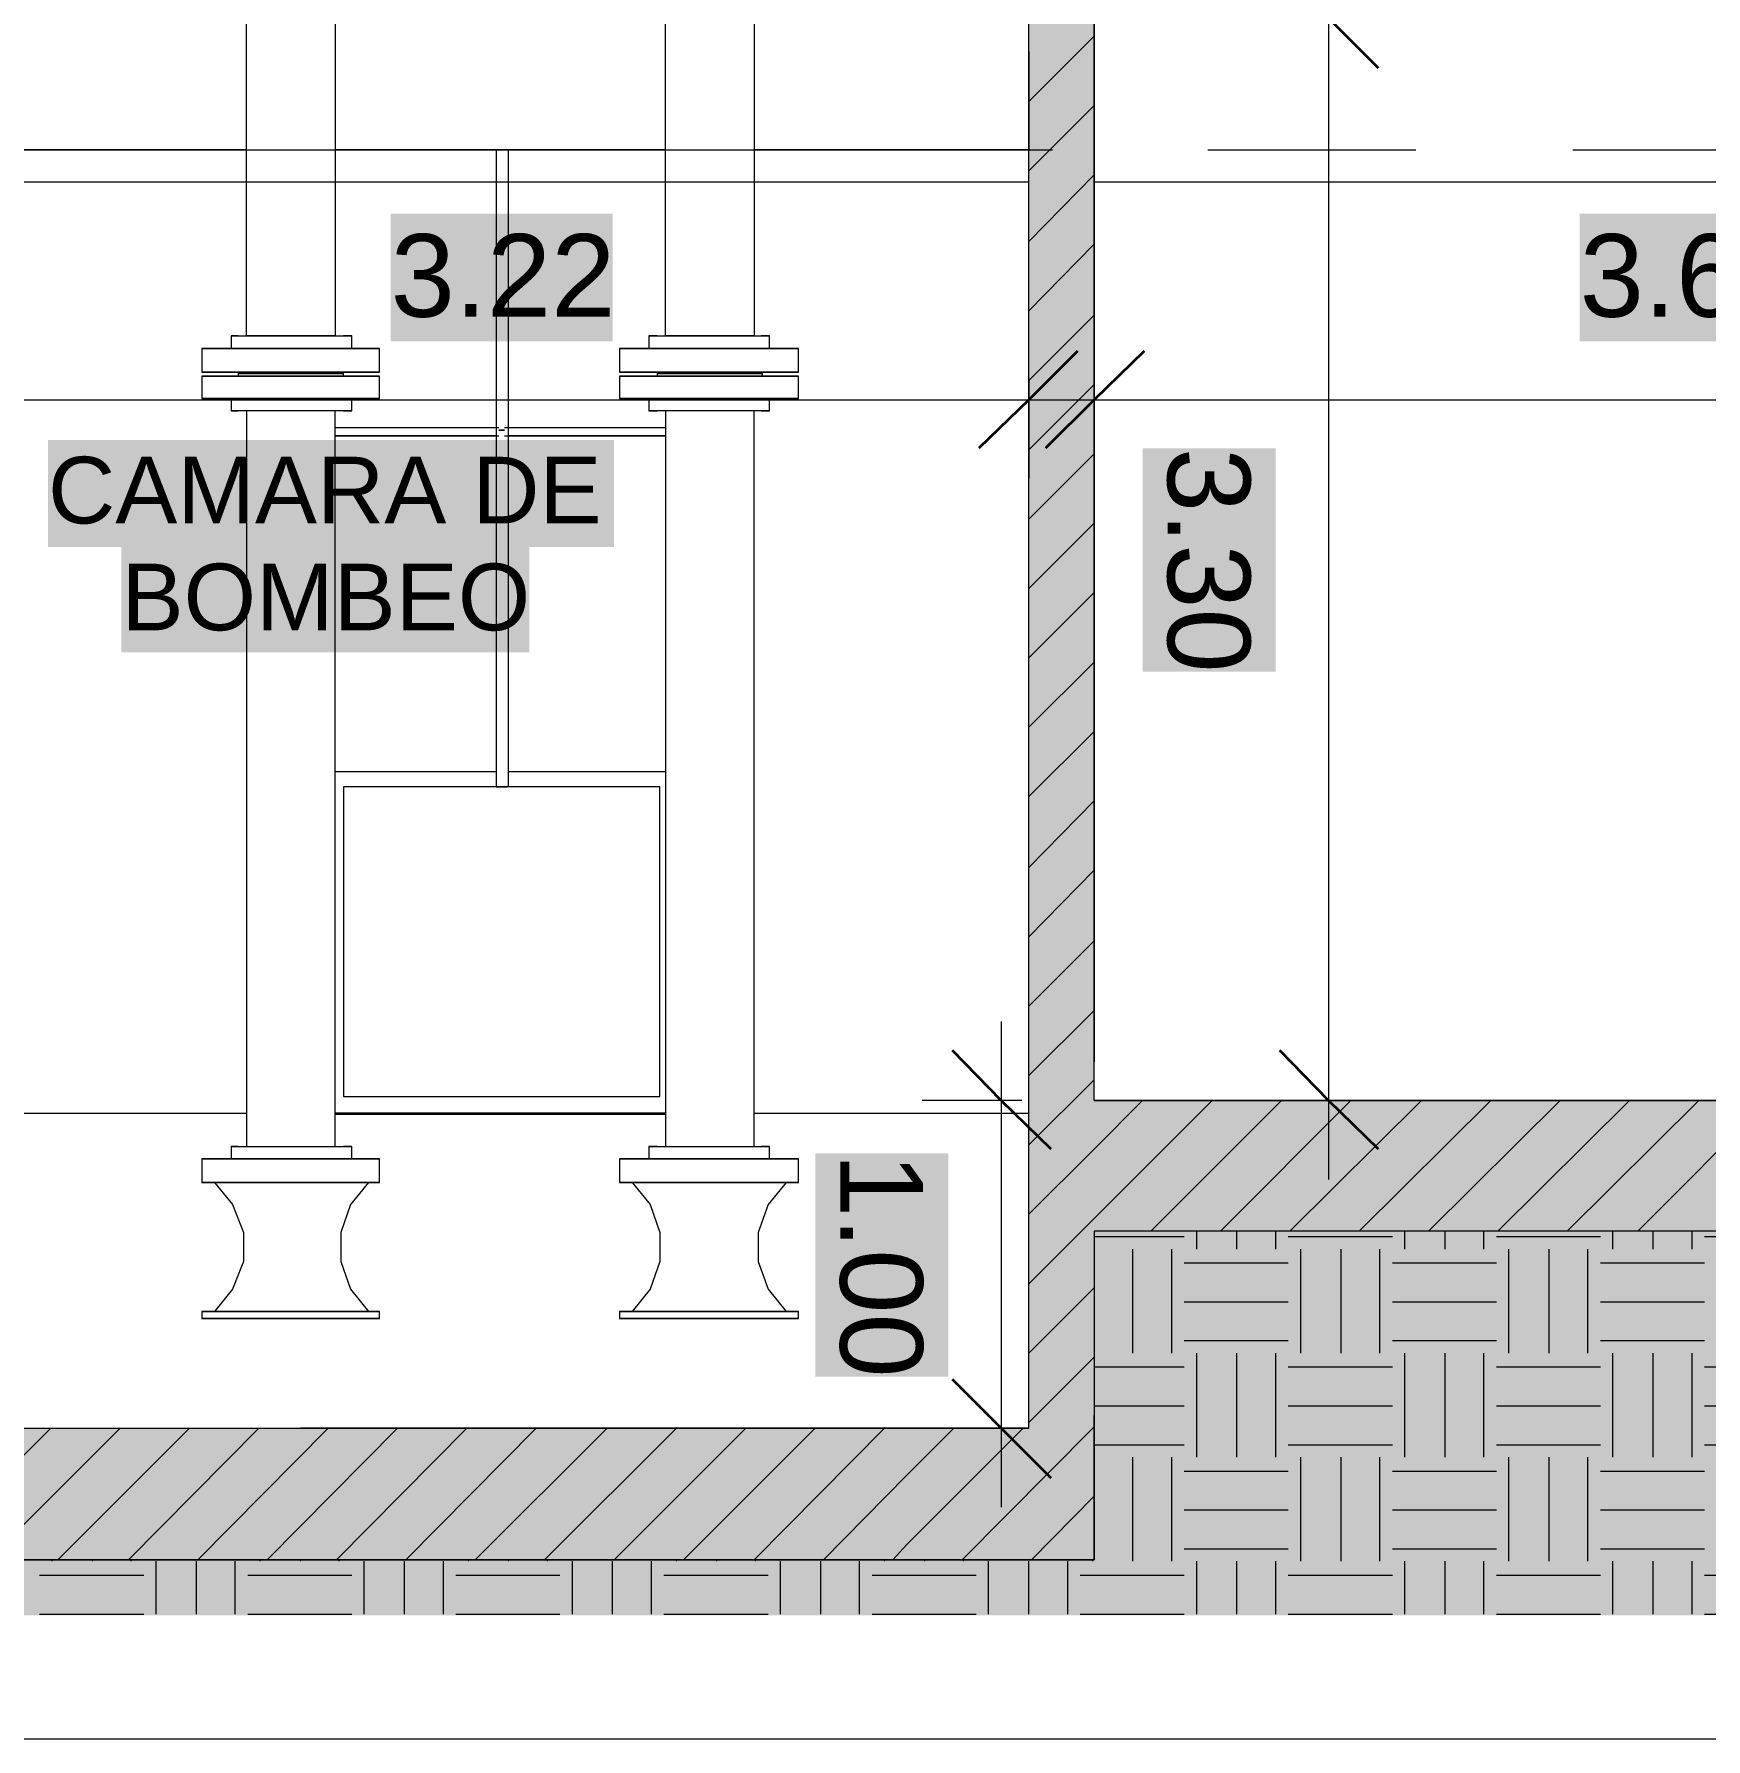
# Model space of a CAD drawing. Extents: x -187 to 52, y -9 to 65.
# Drawn here: x -137.73 to -132.64, y 45.14 to 50.34 of the extents above; entities that cross this region are included whole.
import ezdxf

# ---------------------------------------------------------------- set-up
doc = ezdxf.new("R2010")
doc.units = 0
doc.header["$MEASUREMENT"] = 0
doc.layers.add('PDF4_Geometría', color=7, linetype='Continuous')
doc.layers.add('PDF4_Texto', color=7, linetype='Continuous')
doc.layers.add('PDF4_Rellenos sólidos', color=7, linetype='Continuous', true_color=0xffffff)
doc.styles.add('PDF Arial', font='arial.ttf')

msp = doc.modelspace()

# ---------------------------------------------------------------- hatches: boundary and pattern name
at = {"layer": 'PDF4_Rellenos sólidos', "transparency": 33554559}
h = msp.add_hatch(color=256, dxfattribs=at)
h.paths.add_polyline_path([(-134.5037, 50.3881), (-134.7025, 50.3881), (-134.7025, 50.2866), (-134.5037, 50.2866)])
h.paths.add_polyline_path([(-134.6855, 58.6306), (-134.7025, 58.6264), (-134.7025, 57.4295), (-134.5375, 57.4295), (-134.5375, 58.6729), (-134.5502, 58.6729), (-134.5756, 58.6644), (-134.5925, 58.6602), (-134.6306, 58.6475), (-134.6475, 58.6433)])
h.paths.add_polyline_path([(-134.7025, 50.6884), (-134.5037, 50.6884), (-134.5037, 57.2308), (-134.7025, 57.2308)])
for points in [[(-134.7025, 50.2866), (-134.7025, 46.0914), (-134.5037, 46.0914), (-134.5037, 50.2866)], [(-136.6478, 49.7918), (-136.6478, 49.4027), (-135.9712, 49.4027), (-135.9712, 49.7918)], [(-133.0235, 49.7918), (-133.0235, 49.4027), (-132.3469, 49.4027), (-132.3469, 49.7918)], [(-137.6924, 49.1025), (-137.6924, 48.7768), (-135.967, 48.7768), (-135.967, 49.1025)], [(-134.3557, 49.0771), (-134.3557, 48.3962), (-133.9497, 48.3962), (-133.9497, 49.0771)], [(-137.4683, 48.7768), (-137.4683, 48.4554), (-136.2249, 48.4554), (-136.2249, 48.7768)], [(-134.5037, 47.0894), (-134.5037, 46.6919), (-117.1433, 46.6919), (-117.1433, 47.0894)], [(-135.3537, 46.9287), (-135.3537, 46.2479), (-134.9477, 46.2479), (-134.9477, 46.9287)], [(-134.5037, 46.6919), (-134.5037, 45.5204), (-117.1433, 45.5204), (-117.1433, 46.6919)], [(-138.2211, 46.0914), (-138.2211, 45.6896), (-135.0746, 45.6896), (-135.0746, 46.0914)], [(-135.0746, 46.0914), (-135.0746, 45.6896), (-134.5037, 45.6896), (-134.5037, 46.0914)], [(-138.1196, 45.6896), (-138.1196, 45.5204), (-135.0746, 45.5204), (-135.0746, 45.6896)], [(-135.0746, 45.6896), (-135.0746, 45.5204), (-134.5037, 45.5204), (-134.5037, 45.6896)]]:
    msp.add_hatch(color=256, dxfattribs=at).paths.add_polyline_path(points)

# ---------------------------------------------------------------- linework, layer by layer
at = {"layer": 'PDF4_Geometría', "lineweight": 9}
for points in [[(-136.817, 51.1578), (-136.817, 49.4197), (-137.0877, 49.4197), (-137.0877, 51.1578)], [(-135.5398, 51.1578), (-135.5398, 49.4197), (-135.8105, 49.4197), (-135.8105, 51.1578)], [(-133.789, 50.6249), (-133.789, 46.8484)], [(-134.5037, 50.3881), (-134.5037, 47.2079)], [(-134.7025, 50.1344), (-134.5502, 50.2866), (-134.5037, 50.3331)], [(-134.7025, 50.2866), (-134.7025, 49.9864), (-135.5398, 49.9864), (-134.7025, 49.9864)], [(-137.9208, 50.0879), (-137.9208, 49.9864), (-137.0877, 49.9864), (-137.9208, 49.9864)], [(-134.7025, 49.9229), (-134.5037, 50.1217)], [(-137.3245, 49.9864), (-136.6944, 49.9864)], [(-136.3264, 49.9864), (-136.3264, 49.1321), (-136.3264, 48.0452), (-136.3222, 48.0452), (-136.318, 48.0452), (-136.3137, 48.0452), (-136.3095, 48.0452), (-136.3053, 48.0452), (-136.301, 48.0452), (-136.2968, 48.0452), (-136.2926, 48.0452)], [(-136.2884, 48.0452), (-136.2884, 49.1321), (-136.2884, 49.9864)], [(-136.2165, 49.9864), (-134.6306, 49.9864)], [(-134.1569, 49.9864), (-133.5225, 49.9864)], [(-133.0447, 49.9864), (-131.4588, 49.9864)], [(-134.7025, 49.7072), (-134.5037, 49.9102)], [(-134.7025, 49.4958), (-134.5037, 49.6988)], [(-134.7025, 49.2843), (-134.5037, 49.4831)], [(-137.1342, 49.4197), (-137.1342, 49.3816)], [(-137.113, 49.4197), (-137.1299, 49.4197), (-137.1342, 49.4197), (-137.1299, 49.4197), (-137.113, 49.4197), (-137.0834, 49.4197), (-137.0454, 49.4197), (-136.9988, 49.4197), (-136.9523, 49.4197), (-136.9058, 49.4197), (-136.8593, 49.4197), (-136.8212, 49.4197), (-136.7916, 49.4197), (-136.7747, 49.4197), (-136.7662, 49.4197), (-136.7747, 49.4197), (-136.7916, 49.4197)], [(-136.7662, 49.3816), (-136.7747, 49.3816), (-136.7916, 49.3816), (-136.8212, 49.3816), (-136.8593, 49.3816), (-136.9058, 49.3816), (-136.9523, 49.3816), (-136.8931, 49.3816), (-136.8424, 49.3816), (-136.7916, 49.3816), (-136.7493, 49.3816), (-136.7155, 49.3816), (-136.6944, 49.3816), (-136.6817, 49.3816), (-136.6944, 49.3816), (-136.7155, 49.3816), (-136.7493, 49.3816), (-136.7662, 49.3816), (-136.7662, 49.4197)], [(-135.8612, 49.4197), (-135.8612, 49.3816)], [(-135.8358, 49.4197), (-135.8528, 49.4197), (-135.8612, 49.4197), (-135.8528, 49.4197), (-135.8358, 49.4197), (-135.8062, 49.4197), (-135.7682, 49.4197), (-135.7217, 49.4197), (-135.6751, 49.4197), (-135.6286, 49.4197), (-135.5821, 49.4197), (-135.544, 49.4197), (-135.5187, 49.4197), (-135.4975, 49.4197), (-135.4933, 49.4197), (-135.4975, 49.4197), (-135.5187, 49.4197)], [(-135.4933, 49.3816), (-135.4975, 49.3816), (-135.5187, 49.3816), (-135.544, 49.3816), (-135.5821, 49.3816), (-135.6286, 49.3816), (-135.6751, 49.3816), (-135.6202, 49.3816), (-135.5652, 49.3816), (-135.5144, 49.3816), (-135.4721, 49.3816), (-135.4383, 49.3816), (-135.4172, 49.3816), (-135.4045, 49.3816), (-135.4172, 49.3816), (-135.4383, 49.3816), (-135.4721, 49.3816), (-135.4933, 49.3816), (-135.4933, 49.4197)], [(-137.223, 49.3816), (-137.223, 49.3097)], [(-136.6817, 49.3097), (-136.6817, 49.3816)], [(-135.95, 49.3816), (-135.95, 49.3097)], [(-135.4045, 49.3097), (-135.4045, 49.3816)], [(-136.7916, 49.3097), (-136.7959, 49.3097), (-136.8128, 49.3097), (-136.8381, 49.3097), (-136.872, 49.3097), (-136.91, 49.3097), (-136.9523, 49.3097), (-137.0073, 49.3097), (-137.0623, 49.3097), (-137.113, 49.3097), (-137.1553, 49.3097), (-137.1892, 49.3097), (-137.2103, 49.3097), (-137.223, 49.3097), (-137.2103, 49.3097), (-137.1892, 49.3097), (-137.1553, 49.3097), (-137.113, 49.3097)], [(-136.7916, 49.297), (-136.7916, 49.3055), (-136.7959, 49.3055), (-136.8128, 49.3055), (-136.8381, 49.3055), (-136.872, 49.3055), (-136.91, 49.3055), (-136.9523, 49.3055), (-136.9946, 49.3055), (-137.0327, 49.3055), (-137.0665, 49.3055), (-137.0919, 49.3055), (-137.1088, 49.3055), (-137.113, 49.3055), (-137.113, 49.297), (-137.1088, 49.297), (-137.0919, 49.297), (-137.0665, 49.297), (-137.0327, 49.297), (-136.9946, 49.297), (-136.9523, 49.297), (-136.91, 49.297), (-136.872, 49.297), (-136.8381, 49.297), (-136.8128, 49.297), (-136.7959, 49.297), (-136.7916, 49.297), (-136.7493, 49.297), (-136.7155, 49.297), (-136.6944, 49.297), (-136.6817, 49.297), (-136.6944, 49.297), (-136.7155, 49.297), (-136.7493, 49.297), (-136.7916, 49.297), (-136.8424, 49.297), (-136.8931, 49.297), (-136.9523, 49.297), (-137.0073, 49.297), (-137.0623, 49.297), (-137.113, 49.297), (-137.1553, 49.297), (-137.1892, 49.297), (-137.2103, 49.297), (-137.223, 49.297), (-137.2103, 49.297), (-137.1892, 49.297), (-137.1553, 49.297), (-137.113, 49.297)], [(-135.5144, 49.3097), (-135.5187, 49.3097), (-135.5356, 49.3097), (-135.561, 49.3097), (-135.5948, 49.3097), (-135.6329, 49.3097), (-135.6751, 49.3097), (-135.7344, 49.3097), (-135.7851, 49.3097), (-135.8358, 49.3097), (-135.8781, 49.3097), (-135.912, 49.3097), (-135.9331, 49.3097), (-135.9458, 49.3097), (-135.95, 49.3097), (-135.9458, 49.3097), (-135.9331, 49.3097), (-135.912, 49.3097), (-135.8781, 49.3097), (-135.8358, 49.3097)], [(-135.5144, 49.297), (-135.5144, 49.3055), (-135.5187, 49.3055), (-135.5356, 49.3055), (-135.561, 49.3055), (-135.5948, 49.3055), (-135.6329, 49.3055), (-135.6751, 49.3055), (-135.7174, 49.3055), (-135.7555, 49.3055), (-135.7893, 49.3055), (-135.8147, 49.3055), (-135.8316, 49.3055), (-135.8358, 49.3055), (-135.8358, 49.297), (-135.8316, 49.297), (-135.8147, 49.297), (-135.7893, 49.297), (-135.7555, 49.297), (-135.7174, 49.297), (-135.6751, 49.297), (-135.6329, 49.297), (-135.5948, 49.297), (-135.561, 49.297), (-135.5356, 49.297), (-135.5187, 49.297), (-135.5144, 49.297), (-135.4721, 49.297), (-135.4383, 49.297), (-135.4172, 49.297), (-135.4045, 49.297), (-135.4172, 49.297), (-135.4383, 49.297), (-135.4721, 49.297), (-135.5144, 49.297), (-135.5652, 49.297), (-135.6202, 49.297), (-135.6751, 49.297), (-135.7344, 49.297), (-135.7851, 49.297), (-135.8358, 49.297), (-135.8781, 49.297), (-135.912, 49.297), (-135.9331, 49.297), (-135.9458, 49.297), (-135.95, 49.297), (-135.9458, 49.297), (-135.9331, 49.297), (-135.912, 49.297), (-135.8781, 49.297), (-135.8358, 49.297)], [(-137.223, 49.297), (-137.223, 49.2294)], [(-136.6817, 49.2294), (-136.6817, 49.297)], [(-135.95, 49.297), (-135.95, 49.2294)], [(-135.4045, 49.2294), (-135.4045, 49.297)], [(-134.7025, 49.2886), (-134.7025, 49.2251), (-134.7025, 48.9841)], [(-134.7025, 49.0729), (-134.5037, 49.2716)], [(-134.5037, 49.2886), (-134.5037, 49.2251), (-134.5037, 48.9841)], [(-138.1576, 49.2251), (-134.4614, 49.2251)], [(-137.1342, 49.2294), (-137.1299, 49.2294), (-137.113, 49.2294), (-137.0834, 49.2294), (-137.0454, 49.2294), (-136.9988, 49.2294), (-136.9523, 49.2294), (-137.0073, 49.2294), (-137.0623, 49.2294), (-137.113, 49.2294), (-137.1553, 49.2294), (-137.1892, 49.2294), (-137.2103, 49.2294), (-137.223, 49.2294), (-137.2103, 49.2294), (-137.1892, 49.2294), (-137.1553, 49.2294), (-137.1342, 49.2294), (-137.1342, 49.1913)], [(-136.7662, 49.1913), (-136.7662, 49.2294)], [(-135.8612, 49.2294), (-135.8528, 49.2294), (-135.8358, 49.2294), (-135.8062, 49.2294), (-135.7682, 49.2294), (-135.7217, 49.2294), (-135.6751, 49.2294), (-135.7344, 49.2294), (-135.7851, 49.2294), (-135.8358, 49.2294), (-135.8781, 49.2294), (-135.912, 49.2294), (-135.9331, 49.2294), (-135.9458, 49.2294), (-135.95, 49.2294), (-135.9458, 49.2294), (-135.9331, 49.2294), (-135.912, 49.2294), (-135.8781, 49.2294), (-135.8612, 49.2294), (-135.8612, 49.1913)], [(-135.4933, 49.1913), (-135.4933, 49.2294)], [(-134.7447, 49.2251), (-130.6256, 49.2251)], [(-136.7916, 49.1913), (-136.7747, 49.1913), (-136.7662, 49.1913), (-136.7747, 49.1913), (-136.7916, 49.1913), (-136.8212, 49.1913), (-136.8593, 49.1913), (-136.9058, 49.1913), (-136.9523, 49.1913), (-136.9988, 49.1913), (-137.0454, 49.1913), (-137.0834, 49.1913), (-137.113, 49.1913), (-137.1299, 49.1913), (-137.1342, 49.1913), (-137.1299, 49.1913), (-137.113, 49.1913)], [(-135.5187, 49.1913), (-135.4975, 49.1913), (-135.4933, 49.1913), (-135.4975, 49.1913), (-135.5187, 49.1913), (-135.544, 49.1913), (-135.5821, 49.1913), (-135.6286, 49.1913), (-135.6751, 49.1913), (-135.7217, 49.1913), (-135.7682, 49.1913), (-135.8062, 49.1913), (-135.8358, 49.1913), (-135.8528, 49.1913), (-135.8612, 49.1913), (-135.8528, 49.1913), (-135.8358, 49.1913)], [(-136.817, 49.1405), (-136.318, 49.1405)], [(-136.3264, 49.1152), (-136.817, 49.1152), (-136.318, 49.1152)], [(-136.301, 49.1405), (-135.8105, 49.1405)], [(-136.301, 49.1152), (-135.8105, 49.1152), (-136.2884, 49.1152)], [(-134.7025, 48.8614), (-134.5037, 49.0602)], [(-134.7025, 48.65), (-134.5037, 48.8487)], [(-134.7025, 48.4385), (-134.5037, 48.6373)], [(-134.7025, 48.2271), (-134.5037, 48.4258)], [(-134.7025, 48.0156), (-134.5037, 48.2144)], [(-136.3264, 48.0917), (-136.817, 48.0917)], [(-135.8105, 48.0917), (-136.2884, 48.0917)], [(-134.7025, 47.7999), (-134.5037, 48.0029)], [(-134.7025, 47.5885), (-134.5037, 47.7915)], [(-134.7025, 47.377), (-134.5037, 47.5758)], [(-134.787, 47.3305), (-134.787, 45.8503)], [(-134.7025, 47.1656), (-134.5037, 47.3643)], [(-134.7025, 46.9541), (-134.5037, 47.1529)], [(-134.7236, 47.0894), (-134.787, 47.0894), (-135.0281, 47.0894)], [(-134.7025, 46.7427), (-134.5037, 46.9414), (-134.3557, 47.0894)], [(-134.7025, 46.5312), (-134.5037, 46.73), (-134.1442, 47.0894)], [(-134.5037, 47.0894), (-130.8667, 47.0894)], [(-134.3303, 46.6919), (-133.9328, 47.0894)], [(-134.1188, 46.6919), (-133.7213, 47.0894)], [(-133.7255, 47.0894), (-133.789, 47.0894), (-134.0258, 47.0894)], [(-133.9074, 46.6919), (-133.5056, 47.0894)], [(-133.6959, 46.6919), (-133.2942, 47.0894)], [(-133.4845, 46.6919), (-133.0827, 47.0894)], [(-133.273, 46.6919), (-132.8713, 47.0894)], [(-133.0616, 46.6919), (-132.6598, 47.0894)], [(-132.8459, 46.6919), (-132.4484, 47.0894)], [(-137.9208, 47.0514), (-137.0877, 47.0514)], [(-135.8105, 47.0471), (-136.817, 47.0471)], [(-135.5398, 47.0514), (-134.7025, 47.0514)], [(-137.1342, 46.9499), (-137.1342, 46.9118)], [(-137.113, 46.9499), (-137.1299, 46.9499), (-137.1342, 46.9499), (-137.1299, 46.9499), (-137.113, 46.9499), (-137.0834, 46.9499), (-137.0454, 46.9499), (-136.9988, 46.9499), (-136.9523, 46.9499), (-136.9058, 46.9499), (-136.8593, 46.9499), (-136.8212, 46.9499), (-136.7916, 46.9499), (-136.7747, 46.9499), (-136.7662, 46.9499), (-136.7747, 46.9499), (-136.7916, 46.9499)], [(-136.7662, 46.9118), (-136.7747, 46.9118), (-136.7916, 46.9118), (-136.8212, 46.9118), (-136.8593, 46.9118), (-136.9058, 46.9118), (-136.9523, 46.9118), (-136.8931, 46.9118), (-136.8424, 46.9118), (-136.7916, 46.9118), (-136.7493, 46.9118), (-136.7155, 46.9118), (-136.6944, 46.9118), (-136.6817, 46.9118), (-136.6944, 46.9118), (-136.7155, 46.9118), (-136.7493, 46.9118), (-136.7662, 46.9118), (-136.7662, 46.9499)], [(-135.8612, 46.9499), (-135.8612, 46.9118)], [(-135.8358, 46.9499), (-135.8528, 46.9499), (-135.8612, 46.9499), (-135.8528, 46.9499), (-135.8358, 46.9499), (-135.8062, 46.9499), (-135.7682, 46.9499), (-135.7217, 46.9499), (-135.6751, 46.9499), (-135.6286, 46.9499), (-135.5821, 46.9499), (-135.544, 46.9499), (-135.5187, 46.9499), (-135.4975, 46.9499), (-135.4933, 46.9499), (-135.4975, 46.9499), (-135.5187, 46.9499)], [(-135.4933, 46.9118), (-135.4975, 46.9118), (-135.5187, 46.9118), (-135.544, 46.9118), (-135.5821, 46.9118), (-135.6286, 46.9118), (-135.6751, 46.9118), (-135.6202, 46.9118), (-135.5652, 46.9118), (-135.5144, 46.9118), (-135.4721, 46.9118), (-135.4383, 46.9118), (-135.4172, 46.9118), (-135.4045, 46.9118), (-135.4172, 46.9118), (-135.4383, 46.9118), (-135.4721, 46.9118), (-135.4933, 46.9118), (-135.4933, 46.9499)], [(-137.223, 46.9118), (-137.223, 46.8399)], [(-136.6817, 46.8399), (-136.6817, 46.9118)], [(-135.95, 46.9118), (-135.95, 46.8399)], [(-135.4045, 46.8399), (-135.4045, 46.9118)], [(-117.1433, 46.6919), (-126.4811, 46.6919), (-134.5037, 46.6919)], [(-134.7025, 46.3197), (-134.5037, 46.5185)], [(-137.223, 46.4466), (-137.223, 46.4255)], [(-136.6817, 46.4255), (-136.6817, 46.4466)], [(-135.95, 46.4466), (-135.95, 46.4255)], [(-135.4045, 46.4255), (-135.4045, 46.4466)], [(-134.7025, 46.1083), (-134.5037, 46.3071)], [(-134.5037, 45.6896), (-138.1196, 45.6896), (-135.0746, 45.6896), (-136.2968, 45.6896), (-136.5844, 45.6896), (-138.1196, 45.6896), (-135.0746, 45.6896), (-134.9943, 45.6896), (-134.5037, 45.6896), (-134.5037, 46.1294)], [(-138.0857, 45.6896), (-137.684, 46.0914)], [(-137.8743, 45.6896), (-137.4725, 46.0914)], [(-137.6628, 45.6896), (-137.261, 46.0914)], [(-137.4471, 45.6896), (-137.0496, 46.0914)], [(-137.2357, 45.6896), (-136.8381, 46.0914)], [(-137.0242, 45.6896), (-136.6267, 46.0914)], [(-134.7025, 46.0914), (-136.9227, 46.0914)], [(-136.8128, 45.6896), (-136.4152, 46.0914)], [(-136.6013, 45.6896), (-136.2038, 46.0914)], [(-136.3899, 45.6896), (-135.9881, 46.0914)], [(-136.1784, 45.6896), (-135.7766, 46.0914)], [(-135.967, 45.6896), (-135.5652, 46.0914)], [(-135.7555, 45.6896), (-135.3537, 46.0914)], [(-135.5398, 45.6896), (-135.1423, 46.0914)], [(-135.3284, 45.6896), (-135.0746, 45.9476), (-134.9308, 46.0914)], [(-135.1169, 45.6896), (-135.0746, 45.7361), (-134.7194, 46.0914)], [(-134.7236, 46.0914), (-134.787, 46.0914), (-135.0281, 46.0914)], [(-134.9055, 45.6896), (-134.5079, 46.0914), (-134.5037, 46.0956)], [(-134.694, 45.6896), (-134.5037, 45.8842)], [(-138.1576, 45.1441), (-117.2025, 45.1441)]]:
    msp.add_lwpolyline(points, dxfattribs=at)
at = {"layer": 'PDF4_Geometría', "lineweight": 35}
for points in [[(-133.6367, 50.2359), (-133.789, 50.3881), (-133.937, 50.5361)], [(-134.5544, 49.3731), (-134.7025, 49.2251), (-134.8547, 49.0771)], [(-134.3514, 49.3731), (-134.5037, 49.2251), (-134.6517, 49.0771)], [(-134.6348, 46.9414), (-134.787, 47.0894), (-134.9351, 47.2417)], [(-133.6367, 46.9414), (-133.789, 47.0894), (-133.937, 47.2417)], [(-134.6348, 45.9391), (-134.787, 46.0914), (-134.9351, 46.2394)]]:
    msp.add_lwpolyline(points, dxfattribs=at)
at = {"layer": 'PDF4_Geometría', "lineweight": 20}
for points in [[(-117.1433, 46.6919), (-134.5037, 46.6919), (-134.5037, 46.0914), (-134.5037, 45.6896), (-135.0746, 45.6896), (-138.2211, 45.6896), (-138.2211, 46.0914), (-138.2211, 50.0879), (-138.2211, 50.3881)], [(-137.9208, 50.3881), (-137.9208, 50.0879), (-137.9208, 46.0914), (-135.0746, 46.0914), (-134.7025, 46.0914), (-134.7025, 50.2866), (-134.7025, 50.3881)], [(-137.9208, 49.8891), (-134.7025, 49.8891)], [(-134.5037, 49.8891), (-130.8667, 49.8891)], [(-137.1849, 46.8399), (-137.1299, 46.7723), (-137.0961, 46.6877), (-137.0961, 46.5989), (-137.1299, 46.5143), (-137.1849, 46.4466)], [(-136.7155, 46.8399), (-136.7705, 46.7723), (-136.8001, 46.6877), (-136.8001, 46.5989), (-136.7705, 46.5143), (-136.7155, 46.4466)], [(-135.912, 46.8399), (-135.857, 46.7723), (-135.8274, 46.6877), (-135.8274, 46.5989), (-135.857, 46.5143), (-135.912, 46.4466)], [(-135.4425, 46.8399), (-135.4975, 46.7723), (-135.5271, 46.6877), (-135.5271, 46.5989), (-135.4975, 46.5143), (-135.4425, 46.4466)]]:
    msp.add_lwpolyline(points, dxfattribs=at)
msp.add_lwpolyline([(-130.8667, 50.0879), (-130.8667, 47.0894), (-134.5037, 47.0894), (-134.5037, 50.2866), (-134.5037, 50.3881), (-130.8667, 50.3881)], close=True, dxfattribs=at)
at = {"layer": 'PDF4_Geometría', "lineweight": 9}
for points in [[(-135.8105, 49.9864), (-136.817, 49.9864), (-136.3264, 49.9864), (-136.3349, 49.9864), (-136.3433, 49.9864), (-136.3518, 49.9864), (-136.356, 49.9864), (-136.3518, 49.9864), (-136.3433, 49.9864), (-136.3349, 49.9864), (-136.3222, 49.9864), (-136.3095, 49.9864), (-136.2968, 49.9864), (-136.2841, 49.9864), (-136.2757, 49.9864), (-136.2672, 49.9864), (-136.2588, 49.9864), (-136.2672, 49.9864), (-136.2757, 49.9864), (-136.2841, 49.9864), (-136.2926, 49.9864)], [(-137.1342, 49.3816), (-137.1553, 49.3816), (-137.1892, 49.3816), (-137.2103, 49.3816), (-137.223, 49.3816), (-137.2103, 49.3816), (-137.1892, 49.3816), (-137.1553, 49.3816), (-137.113, 49.3816), (-137.0623, 49.3816), (-137.0073, 49.3816), (-136.9523, 49.3816), (-136.9988, 49.3816), (-137.0454, 49.3816), (-137.0834, 49.3816), (-137.113, 49.3816), (-137.1299, 49.3816)], [(-135.8612, 49.3816), (-135.8781, 49.3816), (-135.912, 49.3816), (-135.9331, 49.3816), (-135.9458, 49.3816), (-135.95, 49.3816), (-135.9458, 49.3816), (-135.9331, 49.3816), (-135.912, 49.3816), (-135.8781, 49.3816), (-135.8358, 49.3816), (-135.7851, 49.3816), (-135.7344, 49.3816), (-135.6751, 49.3816), (-135.7217, 49.3816), (-135.7682, 49.3816), (-135.8062, 49.3816), (-135.8358, 49.3816), (-135.8528, 49.3816)], [(-136.9523, 49.3055), (-136.91, 49.3055), (-136.872, 49.3055), (-136.8381, 49.3055), (-136.8128, 49.3055), (-136.7959, 49.3055), (-136.7916, 49.3055), (-136.7916, 49.3097), (-136.7493, 49.3097), (-136.7155, 49.3097), (-136.6944, 49.3097), (-136.6817, 49.3097), (-136.6944, 49.3097), (-136.7155, 49.3097), (-136.7493, 49.3097), (-136.7916, 49.3097), (-136.8424, 49.3097), (-136.8931, 49.3097), (-136.9523, 49.3097), (-136.9946, 49.3097), (-137.0327, 49.3097), (-137.0665, 49.3097), (-137.0919, 49.3097), (-137.1088, 49.3097), (-137.113, 49.3097), (-137.113, 49.3055), (-137.1088, 49.3055), (-137.0919, 49.3055), (-137.0665, 49.3055), (-137.0327, 49.3055), (-136.9946, 49.3055)], [(-135.6751, 49.3055), (-135.6329, 49.3055), (-135.5948, 49.3055), (-135.561, 49.3055), (-135.5356, 49.3055), (-135.5187, 49.3055), (-135.5144, 49.3055), (-135.5144, 49.3097), (-135.4721, 49.3097), (-135.4383, 49.3097), (-135.4172, 49.3097), (-135.4045, 49.3097), (-135.4172, 49.3097), (-135.4383, 49.3097), (-135.4721, 49.3097), (-135.5144, 49.3097), (-135.5652, 49.3097), (-135.6202, 49.3097), (-135.6751, 49.3097), (-135.7174, 49.3097), (-135.7555, 49.3097), (-135.7893, 49.3097), (-135.8147, 49.3097), (-135.8316, 49.3097), (-135.8358, 49.3097), (-135.8358, 49.3055), (-135.8316, 49.3055), (-135.8147, 49.3055), (-135.7893, 49.3055), (-135.7555, 49.3055), (-135.7174, 49.3055)], [(-136.7662, 49.2294), (-136.7493, 49.2294), (-136.7155, 49.2294), (-136.6944, 49.2294), (-136.6817, 49.2294), (-136.6944, 49.2294), (-136.7155, 49.2294), (-136.7493, 49.2294), (-136.7916, 49.2294), (-136.8424, 49.2294), (-136.8931, 49.2294), (-136.9523, 49.2294), (-136.9058, 49.2294), (-136.8593, 49.2294), (-136.8212, 49.2294), (-136.7916, 49.2294), (-136.7747, 49.2294)], [(-135.4933, 49.2294), (-135.4721, 49.2294), (-135.4383, 49.2294), (-135.4172, 49.2294), (-135.4045, 49.2294), (-135.4172, 49.2294), (-135.4383, 49.2294), (-135.4721, 49.2294), (-135.5144, 49.2294), (-135.5652, 49.2294), (-135.6202, 49.2294), (-135.6751, 49.2294), (-135.6286, 49.2294), (-135.5821, 49.2294), (-135.544, 49.2294), (-135.5187, 49.2294), (-135.4975, 49.2294)], [(-137.0877, 46.9499), (-136.817, 46.9499), (-136.817, 49.1913), (-137.0877, 49.1913)], [(-135.8105, 46.9499), (-135.5398, 46.9499), (-135.5398, 49.1913), (-135.8105, 49.1913)], [(-136.301, 49.1321), (-136.3053, 49.1321), (-136.3095, 49.1321), (-136.3137, 49.1321), (-136.318, 49.1321), (-136.3137, 49.1321), (-136.3095, 49.1321), (-136.3053, 49.1321)], [(-136.7916, 48.0452), (-136.7916, 47.1021), (-135.8274, 47.1021), (-135.8274, 48.0452)], [(-136.817, 47.0514), (-135.8105, 47.0514)], [(-137.1342, 46.9118), (-137.1553, 46.9118), (-137.1892, 46.9118), (-137.2103, 46.9118), (-137.223, 46.9118), (-137.2103, 46.9118), (-137.1892, 46.9118), (-137.1553, 46.9118), (-137.113, 46.9118), (-137.0623, 46.9118), (-137.0073, 46.9118), (-136.9523, 46.9118), (-136.9988, 46.9118), (-137.0454, 46.9118), (-137.0834, 46.9118), (-137.113, 46.9118), (-137.1299, 46.9118)], [(-135.8612, 46.9118), (-135.8781, 46.9118), (-135.912, 46.9118), (-135.9331, 46.9118), (-135.9458, 46.9118), (-135.95, 46.9118), (-135.9458, 46.9118), (-135.9331, 46.9118), (-135.912, 46.9118), (-135.8781, 46.9118), (-135.8358, 46.9118), (-135.7851, 46.9118), (-135.7344, 46.9118), (-135.6751, 46.9118), (-135.7217, 46.9118), (-135.7682, 46.9118), (-135.8062, 46.9118), (-135.8358, 46.9118), (-135.8528, 46.9118)], [(-136.9523, 46.8399), (-137.0073, 46.8399), (-137.0623, 46.8399), (-137.113, 46.8399), (-137.1553, 46.8399), (-137.1892, 46.8399), (-137.2103, 46.8399), (-137.223, 46.8399), (-137.2103, 46.8399), (-137.1892, 46.8399), (-137.1553, 46.8399), (-137.113, 46.8399), (-137.0623, 46.8399), (-137.0073, 46.8399), (-136.9523, 46.8399), (-136.8931, 46.8399), (-136.8424, 46.8399), (-136.7916, 46.8399), (-136.7493, 46.8399), (-136.7155, 46.8399), (-136.6944, 46.8399), (-136.6817, 46.8399), (-136.6944, 46.8399), (-136.7155, 46.8399), (-136.7493, 46.8399), (-136.7916, 46.8399), (-136.8424, 46.8399), (-136.8931, 46.8399)], [(-135.6751, 46.8399), (-135.7344, 46.8399), (-135.7851, 46.8399), (-135.8358, 46.8399), (-135.8781, 46.8399), (-135.912, 46.8399), (-135.9331, 46.8399), (-135.9458, 46.8399), (-135.95, 46.8399), (-135.9458, 46.8399), (-135.9331, 46.8399), (-135.912, 46.8399), (-135.8781, 46.8399), (-135.8358, 46.8399), (-135.7851, 46.8399), (-135.7344, 46.8399), (-135.6751, 46.8399), (-135.6202, 46.8399), (-135.5652, 46.8399), (-135.5144, 46.8399), (-135.4721, 46.8399), (-135.4383, 46.8399), (-135.4172, 46.8399), (-135.4045, 46.8399), (-135.4172, 46.8399), (-135.4383, 46.8399), (-135.4721, 46.8399), (-135.5144, 46.8399), (-135.5652, 46.8399), (-135.6202, 46.8399)], [(-136.9523, 46.4466), (-136.8931, 46.4466), (-136.8424, 46.4466), (-136.7916, 46.4466), (-136.7493, 46.4466), (-136.7155, 46.4466), (-136.6944, 46.4466), (-136.6817, 46.4466), (-136.6944, 46.4466), (-136.7155, 46.4466), (-136.7493, 46.4466), (-136.7916, 46.4466), (-136.8424, 46.4466), (-136.8931, 46.4466), (-136.9523, 46.4466), (-137.0073, 46.4466), (-137.0623, 46.4466), (-137.113, 46.4466), (-137.1553, 46.4466), (-137.1892, 46.4466), (-137.2103, 46.4466), (-137.223, 46.4466), (-137.2103, 46.4466), (-137.1892, 46.4466), (-137.1553, 46.4466), (-137.113, 46.4466), (-137.0623, 46.4466), (-137.0073, 46.4466)], [(-136.9523, 46.4255), (-137.0073, 46.4255), (-137.0623, 46.4255), (-137.113, 46.4255), (-137.1553, 46.4255), (-137.1892, 46.4255), (-137.2103, 46.4255), (-137.223, 46.4255), (-137.2103, 46.4255), (-137.1892, 46.4255), (-137.1553, 46.4255), (-137.113, 46.4255), (-137.0623, 46.4255), (-137.0073, 46.4255), (-136.9523, 46.4255), (-136.8931, 46.4255), (-136.8424, 46.4255), (-136.7916, 46.4255), (-136.7493, 46.4255), (-136.7155, 46.4255), (-136.6944, 46.4255), (-136.6817, 46.4255), (-136.6944, 46.4255), (-136.7155, 46.4255), (-136.7493, 46.4255), (-136.7916, 46.4255), (-136.8424, 46.4255), (-136.8931, 46.4255)], [(-135.6751, 46.4466), (-135.6202, 46.4466), (-135.5652, 46.4466), (-135.5144, 46.4466), (-135.4721, 46.4466), (-135.4383, 46.4466), (-135.4172, 46.4466), (-135.4045, 46.4466), (-135.4172, 46.4466), (-135.4383, 46.4466), (-135.4721, 46.4466), (-135.5144, 46.4466), (-135.5652, 46.4466), (-135.6202, 46.4466), (-135.6751, 46.4466), (-135.7344, 46.4466), (-135.7851, 46.4466), (-135.8358, 46.4466), (-135.8781, 46.4466), (-135.912, 46.4466), (-135.9331, 46.4466), (-135.9458, 46.4466), (-135.95, 46.4466), (-135.9458, 46.4466), (-135.9331, 46.4466), (-135.912, 46.4466), (-135.8781, 46.4466), (-135.8358, 46.4466), (-135.7851, 46.4466), (-135.7344, 46.4466)], [(-135.6751, 46.4255), (-135.7344, 46.4255), (-135.7851, 46.4255), (-135.8358, 46.4255), (-135.8781, 46.4255), (-135.912, 46.4255), (-135.9331, 46.4255), (-135.9458, 46.4255), (-135.95, 46.4255), (-135.9458, 46.4255), (-135.9331, 46.4255), (-135.912, 46.4255), (-135.8781, 46.4255), (-135.8358, 46.4255), (-135.7851, 46.4255), (-135.7344, 46.4255), (-135.6751, 46.4255), (-135.6202, 46.4255), (-135.5652, 46.4255), (-135.5144, 46.4255), (-135.4721, 46.4255), (-135.4383, 46.4255), (-135.4172, 46.4255), (-135.4045, 46.4255), (-135.4172, 46.4255), (-135.4383, 46.4255), (-135.4721, 46.4255), (-135.5144, 46.4255), (-135.5652, 46.4255), (-135.6202, 46.4255)], [(-134.5037, 45.6896), (-135.0746, 45.6896), (-134.8293, 45.6896)]]:
    msp.add_lwpolyline(points, close=True, dxfattribs=at)
at = {"layer": 'PDF4_Geometría', "color": 9, "lineweight": 9, "true_color": 0xc0c0c0}
for points in [[(-117.1433, 46.6919), (-126.4811, 46.6919), (-134.5037, 46.6919)], [(-134.5037, 46.675), (-134.2288, 46.675)], [(-134.1907, 46.6369), (-134.1907, 46.6919)], [(-134.0681, 46.6369), (-134.0681, 46.6919)], [(-133.9497, 46.6369), (-133.9497, 46.6919)], [(-133.9116, 46.675), (-133.5944, 46.675)], [(-133.5564, 46.6369), (-133.5564, 46.6919)], [(-133.4337, 46.6369), (-133.4337, 46.6919)], [(-133.3153, 46.6369), (-133.3153, 46.6919)], [(-133.2773, 46.675), (-132.9601, 46.675)], [(-132.922, 46.6369), (-132.922, 46.6919)], [(-132.7994, 46.6369), (-132.7994, 46.6919)], [(-132.681, 46.6369), (-132.681, 46.6919)], [(-132.6429, 46.675), (-132.3257, 46.675)], [(-134.3853, 46.3197), (-134.3853, 46.6369)], [(-134.2669, 46.3197), (-134.2669, 46.6369)], [(-133.8736, 46.3197), (-133.8736, 46.6369)], [(-133.7509, 46.3197), (-133.7509, 46.6369)], [(-133.6325, 46.3197), (-133.6325, 46.6369)], [(-133.2392, 46.3197), (-133.2392, 46.6369)], [(-133.1166, 46.3197), (-133.1166, 46.6369)], [(-132.9981, 46.3197), (-132.9981, 46.6369)], [(-134.2288, 46.5946), (-133.9116, 46.5946)], [(-133.5944, 46.5946), (-133.2773, 46.5946)], [(-132.9601, 46.5946), (-132.6429, 46.5946)], [(-134.2288, 46.4762), (-133.9116, 46.4762)], [(-133.5944, 46.4762), (-133.2773, 46.4762)], [(-132.9601, 46.4762), (-132.6429, 46.4762)], [(-134.2288, 46.3578), (-133.9116, 46.3578)], [(-133.5944, 46.3578), (-133.2773, 46.3578)], [(-132.9601, 46.3578), (-132.6429, 46.3578)], [(-134.1907, 46.0026), (-134.1907, 46.3197)], [(-134.0681, 46.0026), (-134.0681, 46.3197)], [(-133.9497, 46.0026), (-133.9497, 46.3197)], [(-133.5564, 46.0026), (-133.5564, 46.3197)], [(-133.4337, 46.0026), (-133.4337, 46.3197)], [(-133.3153, 46.0026), (-133.3153, 46.3197)], [(-132.922, 46.0026), (-132.922, 46.3197)], [(-132.7994, 46.0026), (-132.7994, 46.3197)], [(-132.681, 46.0026), (-132.681, 46.3197)], [(-134.5037, 46.2775), (-134.2288, 46.2775)], [(-133.9116, 46.2775), (-133.5944, 46.2775)], [(-133.2773, 46.2775), (-132.9601, 46.2775)], [(-132.6429, 46.2775), (-132.3257, 46.2775)], [(-134.5037, 46.159), (-134.2288, 46.159)], [(-133.9116, 46.159), (-133.5944, 46.159)], [(-133.2773, 46.159), (-132.9601, 46.159)], [(-132.6429, 46.159), (-132.3257, 46.159)], [(-134.5037, 46.0406), (-134.2288, 46.0406)], [(-133.9116, 46.0406), (-133.5944, 46.0406)], [(-133.2773, 46.0406), (-132.9601, 46.0406)], [(-132.6429, 46.0406), (-132.3257, 46.0406)], [(-134.3853, 45.6854), (-134.3853, 46.0026)], [(-134.2669, 45.6854), (-134.2669, 46.0026)], [(-133.8736, 45.6854), (-133.8736, 46.0026)], [(-133.7509, 45.6854), (-133.7509, 46.0026)], [(-133.6325, 45.6854), (-133.6325, 46.0026)], [(-133.2392, 45.6854), (-133.2392, 46.0026)], [(-133.1166, 45.6854), (-133.1166, 46.0026)], [(-132.9981, 45.6854), (-132.9981, 46.0026)], [(-134.2288, 45.9603), (-133.9116, 45.9603)], [(-133.5944, 45.9603), (-133.2773, 45.9603)], [(-132.9601, 45.9603), (-132.6429, 45.9603)], [(-134.2288, 45.8419), (-133.9116, 45.8419)], [(-133.5944, 45.8419), (-133.2773, 45.8419)], [(-132.9601, 45.8419), (-132.6429, 45.8419)], [(-134.2288, 45.7234), (-133.9116, 45.7234)], [(-133.5944, 45.7234), (-133.2773, 45.7234)], [(-132.9601, 45.7234), (-132.6429, 45.7234)], [(-134.5037, 45.6896), (-134.8293, 45.6896), (-135.0746, 45.6896), (-136.2968, 45.6896), (-136.5844, 45.6896), (-138.1196, 45.6896)], [(-137.6797, 45.6854), (-137.6797, 45.6896)], [(-137.5571, 45.6854), (-137.5571, 45.6896)], [(-137.4387, 45.6854), (-137.4387, 45.6896)], [(-137.3625, 45.5247), (-137.3625, 45.6854)], [(-137.2399, 45.5247), (-137.2399, 45.6854)], [(-137.1215, 45.5247), (-137.1215, 45.6854)], [(-137.0454, 45.6854), (-137.0454, 45.6896)], [(-136.9227, 45.6854), (-136.9227, 45.6896)], [(-136.8043, 45.6854), (-136.8043, 45.6896)], [(-136.7282, 45.5247), (-136.7282, 45.6854)], [(-136.6055, 45.5247), (-136.6055, 45.6854)], [(-136.4871, 45.5247), (-136.4871, 45.6854)], [(-136.411, 45.6854), (-136.411, 45.6896)], [(-136.2884, 45.6854), (-136.2884, 45.6896)], [(-136.1699, 45.6854), (-136.1699, 45.6896)], [(-136.0938, 45.5247), (-136.0938, 45.6854)], [(-135.9712, 45.5247), (-135.9712, 45.6854)], [(-135.8528, 45.5247), (-135.8528, 45.6854)], [(-135.7766, 45.6854), (-135.7766, 45.6896)], [(-135.654, 45.6854), (-135.654, 45.6896)], [(-135.5356, 45.6854), (-135.5356, 45.6896)], [(-135.4595, 45.5247), (-135.4595, 45.6854)], [(-135.3368, 45.5247), (-135.3368, 45.6854)], [(-135.2184, 45.5247), (-135.2184, 45.6854)], [(-135.1423, 45.6854), (-135.1423, 45.6896)], [(-135.0196, 45.6854), (-135.0196, 45.6896)], [(-134.9012, 45.6854), (-134.9012, 45.6896)], [(-134.8251, 45.5247), (-134.8251, 45.6854)], [(-134.7025, 45.5247), (-134.7025, 45.6854)], [(-134.584, 45.5247), (-134.584, 45.6854)], [(-134.5079, 45.6854), (-134.5079, 45.6896)], [(-134.1907, 45.5247), (-134.1907, 45.6854)], [(-134.0681, 45.5247), (-134.0681, 45.6854)], [(-133.9497, 45.5247), (-133.9497, 45.6854)], [(-133.5564, 45.5247), (-133.5564, 45.6854)], [(-133.4337, 45.5247), (-133.4337, 45.6854)], [(-133.3153, 45.5247), (-133.3153, 45.6854)], [(-132.922, 45.5247), (-132.922, 45.6854)], [(-132.7994, 45.5247), (-132.7994, 45.6854)], [(-132.681, 45.5247), (-132.681, 45.6854)], [(-137.7178, 45.6431), (-137.4006, 45.6431)], [(-137.0834, 45.6431), (-136.7662, 45.6431)], [(-136.4491, 45.6431), (-136.1319, 45.6431)], [(-135.8147, 45.6431), (-135.4975, 45.6431)], [(-135.1803, 45.6431), (-135.0746, 45.6431), (-134.8632, 45.6431)], [(-134.546, 45.6431), (-134.5037, 45.6431), (-134.2288, 45.6431)], [(-133.9116, 45.6431), (-133.5944, 45.6431)], [(-133.2773, 45.6431), (-132.9601, 45.6431)], [(-132.6429, 45.6431), (-132.3257, 45.6431)], [(-137.7178, 45.5247), (-137.4006, 45.5247)], [(-137.0834, 45.5247), (-136.7662, 45.5247)], [(-136.4491, 45.5247), (-136.1319, 45.5247)], [(-135.8147, 45.5247), (-135.4975, 45.5247)], [(-135.1803, 45.5247), (-135.0746, 45.5247), (-134.8632, 45.5247)], [(-134.546, 45.5247), (-134.5037, 45.5247), (-134.2288, 45.5247)], [(-133.9116, 45.5247), (-133.5944, 45.5247)], [(-133.2773, 45.5247), (-132.9601, 45.5247)], [(-132.6429, 45.5247), (-132.3257, 45.5247)]]:
    msp.add_lwpolyline(points, dxfattribs=at)

# ---------------------------------------------------------------- texts
at = {"layer": 'PDF4_Texto', "attachment_point": 7, "style": 'PDF Arial'}
for s, insert, char_height in [('3.22', (-136.6478, 49.4744), 0.25199), ('3.64', (-133.0234, 49.4744), 0.25199), ('CAMARA DE', (-137.6923, 48.8453), 0.2032), ('BOMBEO', (-137.4682, 48.5196), 0.2032)]:
    msp.add_mtext(s, dxfattribs=dict(at, insert=insert, char_height=char_height))
at = {"layer": 'PDF4_Texto', "char_height": 0.25199, "attachment_point": 7, "rotation": 270, "style": 'PDF Arial'}
for s, insert in [('3.30', (-134.283, 49.0783)), ('1.00', (-135.2811, 46.9299))]:
    msp.add_mtext(s, dxfattribs=dict(at, insert=insert))

doc.saveas('drawing.dxf')
